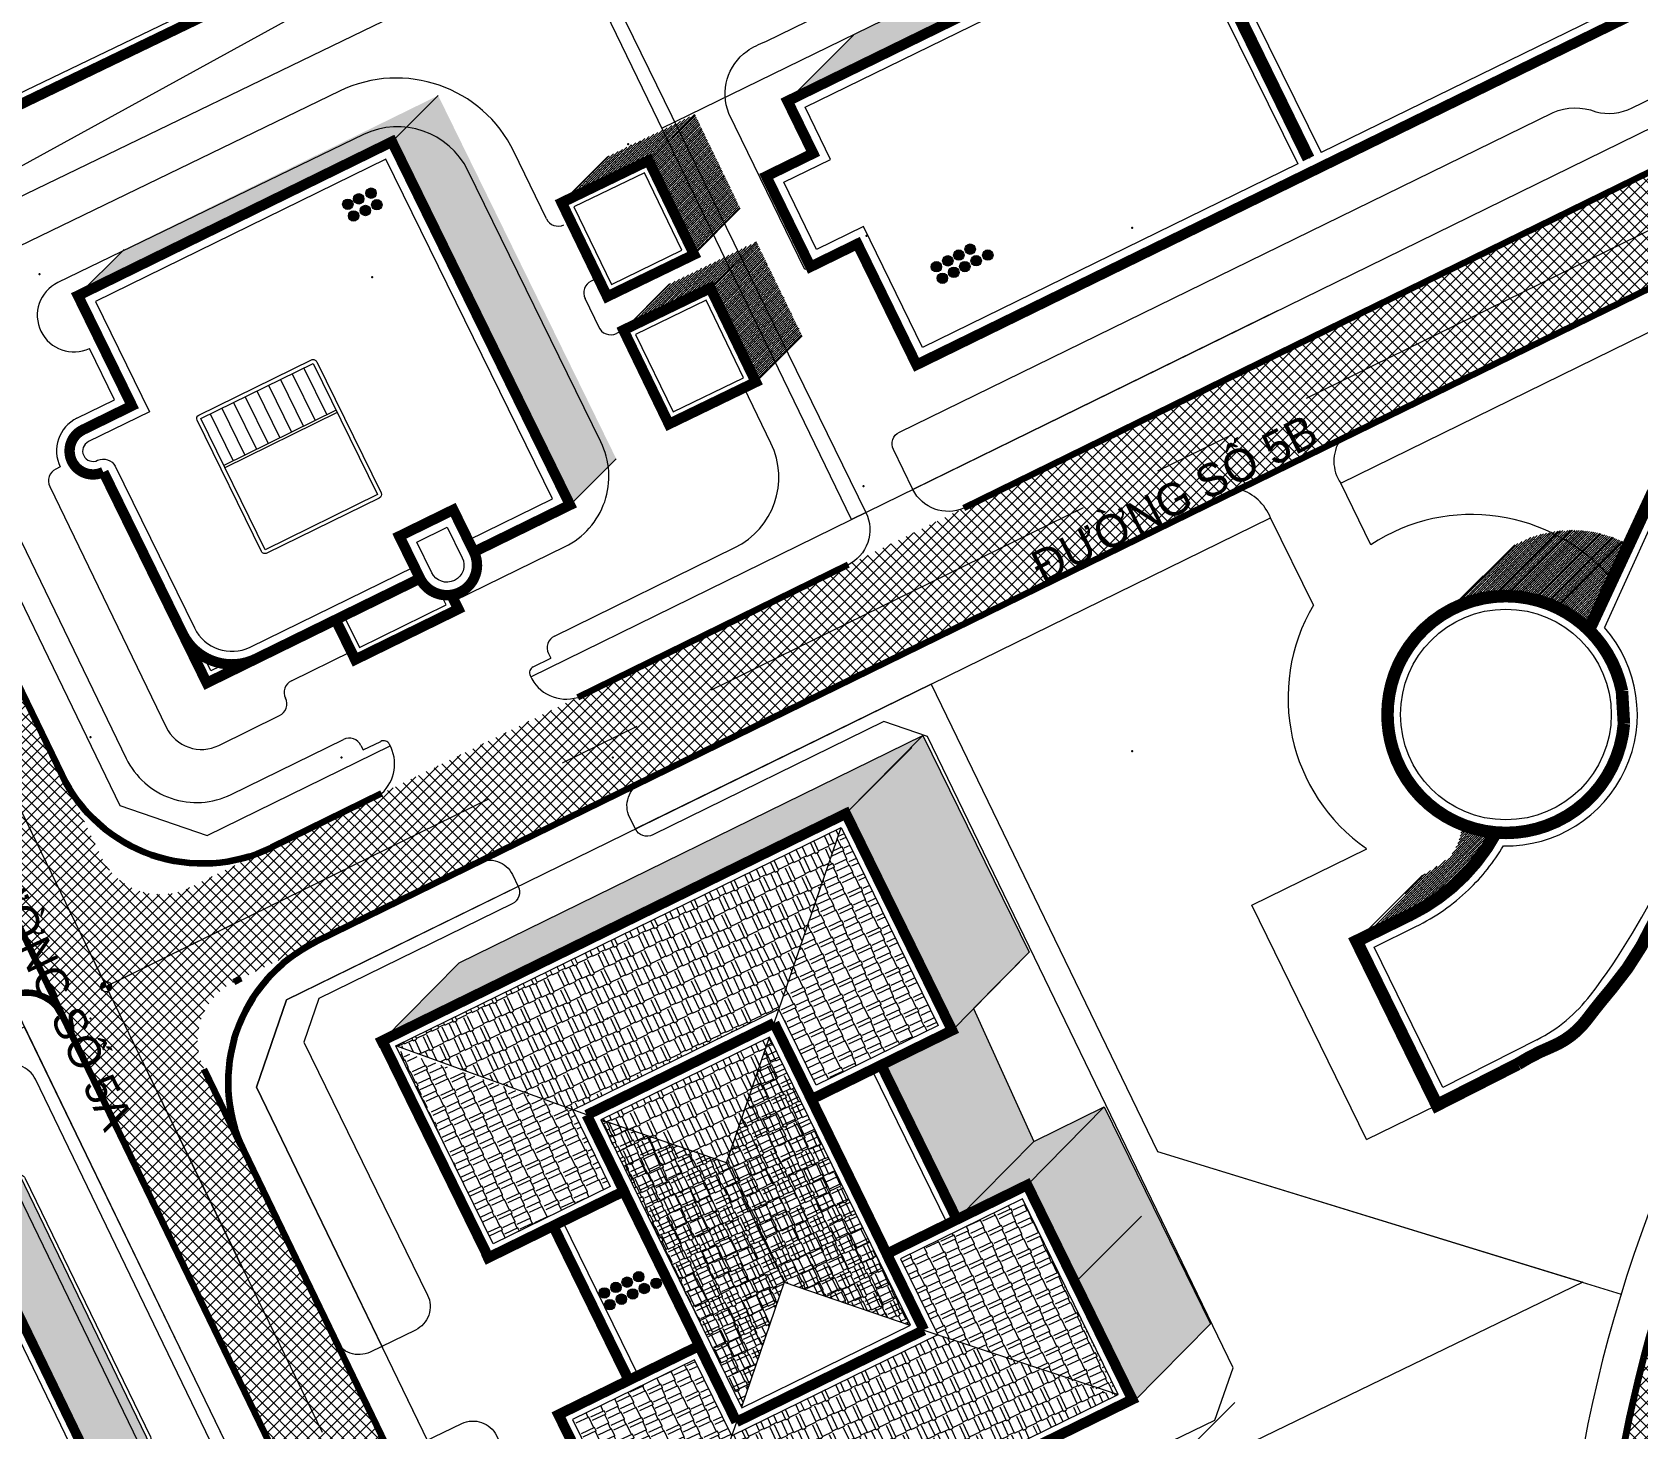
# Model space of a CAD drawing. Header units: millimetres. Extents: x 89040 to 596321, y -313033 to 2401191.
# Drawn here: x 595614.9 to 595738, y 1200444.5 to 1200551.6 of the extents above; entities that cross this region are included whole.
import ezdxf

# ---------------------------------------------------------------- set-up
doc = ezdxf.new("R2010")
doc.units = ezdxf.units.MM
doc.header["$MEASUREMENT"] = 0
doc.linetypes.add('CENTER', pattern=[50.800000000000004, 31.75, -6.349999999999999, 6.349999999999999, -6.349999999999999])
for name, color, linetype, lineweight in [('0-THAY0', 7, 'Continuous', 15), ('BONGDO', 251, 'Continuous', 9), ('CONGTRINH', 7, 'Continuous', 20), ('CONGTRINH2', 30, 'Continuous', 18), ('LEDUONG', 6, 'Continuous', 20), ('LONGDUONG', 4, 'Continuous', 90), ('MANH', 8, 'Continuous', 9), ('tang cao', 7, 'Continuous', 5), ('TEXT', 7, 'Continuous', 25), ('truc', 8, 'CENTER', 9), ('XE', 8, 'Continuous', 5)]:
    doc.layers.add(name, color=color, linetype=linetype, lineweight=lineweight)
doc.layers.add('DUONG NOI BO CONG TRINH', color=7, linetype='Continuous', lineweight=20, true_color=0x5e5e5e)
doc.layers.add('NOI-SUY-5', color=5, linetype='Continuous')
doc.styles.add('FRANKO', font='VFRANKO.TTF')
pattern_1 = [(25.00000000000001, (594650.3527654881, 1198136.11866812), (1.803942942854618, 2.165245911882763), [0.6000000000000001, -0.5, 0.7000000000000001, -0.3, 0.9, -0.4]), (25.00000000000001, (594650.8754192472, 1198136.417554466), (1.803942942854618, 2.165245911882763), [0.5, -1.9, 0.4, -0.6000000000000001]), (25.00000000000001, (594652.0158158744, 1198136.811407907), (1.803942942854618, 2.165245911882763), [0.3, -3.1]), (114.9999999999999, (594650.3527654881, 1198136.11866812), (-1.277503533069991, 0.7283438219643854), [1.15, -3.65]), (114.9999999999999, (594650.8965501604, 1198136.372239077), (-1.277503533069991, 0.7283438219643854), [1.125, -3.675]), (114.9999999999999, (594651.3497040537, 1198136.583548208), (-1.277503533069991, 0.7283438219643854), [1.05, -3.75]), (114.9999999999999, (594652.0158158744, 1198136.811407907), (-1.277503533069991, 0.7283438219643854), [1.15, -3.65]), (114.9999999999999, (594652.2877082105, 1198136.938193386), (-1.277503533069991, 0.7283438219643854), [1.15, -3.65]), (114.9999999999999, (594653.0716888494, 1198137.386522905), (-1.277503533069991, 0.7283438219643854), [1.1, -3.7])]
pattern_2 = [(114.9999999999999, (594650.3527654881, 1198136.11866812), (-2.165245911882763, 1.803942942854618), [0.6000000000000001, -0.5, 0.7000000000000001, -0.3, 0.9, -0.4]), (114.9999999999999, (594650.0538791417, 1198136.641321879), (-2.165245911882763, 1.803942942854618), [0.5, -1.9, 0.4, -0.6000000000000001]), (114.9999999999999, (594649.660025701, 1198137.781718506), (-2.165245911882763, 1.803942942854618), [0.3, -3.1]), (205, (594650.3527654881, 1198136.11866812), (-0.7283438219643859, -1.277503533069991), [1.15, -3.65]), (205, (594650.0991945311, 1198136.662452792), (-0.7283438219643859, -1.277503533069991), [1.125, -3.675]), (205, (594649.8878854002, 1198137.115606686), (-0.7283438219643859, -1.277503533069991), [1.05, -3.75]), (205, (594649.660025701, 1198137.781718506), (-0.7283438219643859, -1.277503533069991), [1.15, -3.65]), (205, (594649.5332402225, 1198138.053610842), (-0.7283438219643859, -1.277503533069991), [1.15, -3.65]), (205, (594649.0849107029, 1198138.837591481), (-0.7283438219643859, -1.277503533069991), [1.1, -3.7])]
pattern_3 = [(45, (594650.3527654881, 1198136.11866812), (-0.1767766952966369, 0.1767766952966369), []), (45, (594650.5295421833, 1198136.11866812), (-0.1767766952966369, 0.1767766952966369), [0.3125, -0.0625, 0, -0.0625])]

msp = doc.modelspace()

# ---------------------------------------------------------------- hatches: boundary and pattern name
at = {"layer": 'BONGDO'}
h = msp.add_hatch(dxfattribs=at)
h.set_pattern_fill('ANSI35', color=256, style=0)
h.set_pattern_definition(pattern_3)
h.paths.add_polyline_path([(595672.7891504826, 1200546.319514641), (595677.846681897, 1200551.377046054), (595738.814370893, 1200581.196767248), (595738.2178622584, 1200582.499086796), (595740.9983613315, 1200583.943489265), (595741.0491696532, 1200581.349038571), (595733.1213426368, 1200577.422243824), (595733.7568394787, 1200576.139235834)])
h = msp.add_hatch(dxfattribs=at)
h.set_pattern_fill('ANSI35', color=256, style=0)
h.set_pattern_definition(pattern_3)
h.paths.add_polyline_path([(595656.1171536922, 1200515.368181344), (595659.6574256822, 1200518.908453335), (595646.0136452684, 1200546.744531651), (595621.948906595, 1200534.949263422), (595618.4086346051, 1200531.408991432), (595642.4733732784, 1200543.204259661)])
h = msp.add_hatch(dxfattribs=at)
h.set_pattern_fill('ANSI35', color=256, style=0)
h.set_pattern_definition(pattern_3)
h.paths.add_polyline_path([(595665.627676264, 1200534.560467435), (595669.1679482539, 1200538.100739425), (595665.6823800941, 1200545.3014904), (595659.0216854423, 1200542.077339852), (595655.4814134523, 1200538.537067862), (595662.1421081043, 1200541.76121841)])
h = msp.add_hatch(dxfattribs=at)
h.set_pattern_fill('ANSI35', color=256, style=0)
h.set_pattern_definition(pattern_3)
h.paths.add_polyline_path([(595670.3578397544, 1200524.788537063), (595673.8981117444, 1200528.328809053), (595670.4125435847, 1200535.529560028), (595663.7518489328, 1200532.30540948), (595660.2115769429, 1200528.76513749), (595666.8722715947, 1200531.989288038)])
h = msp.add_hatch(dxfattribs=at)
h.set_pattern_fill('ANSI35', color=256, style=0)
h.set_pattern_definition(pattern_3)
h.paths.add_polyline_path([(595719.9352190264, 1200503.75774673), (595726.1070578272, 1200509.92958553), (595728.5348141697, 1200512.316031644), (595729.7498482061, 1200512.870198435), (595730.5514261426, 1200513.125105694), (595731.961204853, 1200513.385222137), (595732.8976627955, 1200513.433672311), (595733.7599069509, 1200513.392613915), (595734.5892935604, 1200513.274600828), (595735.0711333908, 1200513.169533236), (595736.009503486, 1200512.88341748), (595736.7737312645, 1200512.564186691), (595737.2575534594, 1200512.357317529), (595734.0154872441, 1200505.950735816), (595731.8778048375, 1200507.428345417), (595728.8541759911, 1200508.319303498), (595725.0828340215, 1200507.947083209), (595722.7536926952, 1200506.576220398)])
h = msp.add_hatch(dxfattribs=at)
h.set_pattern_fill('ANSI35', color=256, style=0)
h.set_pattern_definition(pattern_3)
h.paths.add_polyline_path([(595641.7274756032, 1200474.291018215), (595647.6244189953, 1200480.2719832), (595683.1549860777, 1200497.687197001), (595691.2972421311, 1200481.075343812), (595687.0413298164, 1200476.758791856), (595691.6639352177, 1200466.580797052), (595697.0515632789, 1200469.221528745), (595705.1938193323, 1200452.609675556), (595699.29687594, 1200446.628710571), (595691.1546198868, 1200463.240563759), (595685.7669918255, 1200460.599832066), (595679.9676835281, 1200472.431596801), (595685.4002987387, 1200475.094378827), (595677.2580426872, 1200491.706232017)])
h = msp.add_hatch(dxfattribs=at)
h.set_pattern_fill('ANSI35', color=256, style=0)
h.set_pattern_definition(pattern_3)
edge = h.paths.add_edge_path()
edge.add_line((595716.4988563574, 1200481.722129077), (595721.452585488, 1200486.991438195))
edge.add_arc((595715.3429050458, 1200498.320430743), 12.87145163718444, 298.3378077454643, 309.54295297429)
edge.add_arc((595719.8147306837, 1200491.298019395), 4.721158798217737, 322.0501733410415, 354.6594700300327)
edge.add_line((595724.5153954406, 1200490.858597911), (595726.699104139, 1200490.299604746))
edge.add_line((595726.699104139, 1200490.299604746), (595726.0442786211, 1200488.607071015))
edge.add_line((595726.0442786211, 1200488.607071015), (595721.9609237019, 1200484.765199885))
edge.add_line((595721.9609237019, 1200484.765199885), (595716.4988563574, 1200481.722129077))
h = msp.add_hatch(dxfattribs=at)
h.set_pattern_fill('ANSI35', color=256, style=0)
h.set_pattern_definition(pattern_3)
h.paths.add_polyline_path([(595580.8397051129, 1200448.071573734), (595584.3799771026, 1200451.611845724), (595592.3453038024, 1200455.746831816), (595593.105581219, 1200453.987491114), (595594.3294155458, 1200454.601351716), (595597.8696875357, 1200458.141623706), (595613.1829810024, 1200465.554118364), (595626.2538616019, 1200438.551302208), (595623.4282086247, 1200435.72564923), (595623.1774712731, 1200435.474911879), (595626.1390542743, 1200429.607767153), (595627.939242018, 1200430.479159193), (595631.4248101779, 1200423.278408218), (595629.654674183, 1200421.508272222), (595637.9028468139, 1200405.305232612), (595634.362574824, 1200401.764960622), (595626.0843504443, 1200418.866744188), (595627.884538188, 1200419.738136228), (595624.398970028, 1200426.938887203), (595622.5987822843, 1200426.067495163), (595619.1132141245, 1200433.268246138), (595622.7135896119, 1200435.011030218), (595609.6427090124, 1200462.013846373), (595594.3294155458, 1200454.601351716), (595595.6365036058, 1200451.901070101), (595590.2359403744, 1200449.286893981), (595588.9288523146, 1200451.987175596)])
at = {"layer": 'DUONG NOI BO CONG TRINH'}
h = msp.add_hatch(dxfattribs=at)
h.set_pattern_fill('NET', color=256, scale=5, angle=45, style=0)
h.set_pattern_definition([(45, (27179.21699432831, -3.795911343069747), (-0.4419417382415922, 0.4419417382415923), []), (135, (27179.21699432831, -3.795911343069747), (-0.4419417382415923, -0.4419417382415922), [])])
h.paths.add_polyline_path([(595630.3748945956, 1200478.801861896), (595769.4256455847, 1200546.957220973, -0.5504347150805704), (595780.9458568654, 1200539.884298884), (595781.2080394747, 1200520.918638873, 0.3573021920194797), (595775.3441320865, 1200505.521166325, 0.2634841532563126), (595735.6602983037, 1200412.09129189, 0.0411973363359268), (595738.9593987033, 1200395.471017946), (595744.3932171868, 1200398.32224284, -0.3028544932268082), (595778.5295652663, 1200500.400823107, 0.2116231949935918), (595788.3754827704, 1200496.659727888), (595796.2083582728, 1200483.404015115, -0.3670167064642831), (595795.1151936951, 1200477.028091571, 0.1852320290891514), (595775.3313811658, 1200441.408579372, 0.0789288417216947), (595777.5749769636, 1200415.733324899), (595784.2526520797, 1200419.237224336, -0.0943630089708797), (595783.2523431577, 1200440.286812408, -0.1676425808586051), (595797.7723757047, 1200468.668800296, -0.48392233030653), (595805.5422998258, 1200467.608021902), (595819.2434813263, 1200444.421271829, 0.1149863524073583), (595812.1490722288, 1200433.874991097), (595845.0094125232, 1200451.117418418, 0.1406396495466508), (595829.574615258, 1200450.525997186), (595816.0914204965, 1200473.343844473, -0.4793653953514409), (595818.8399161985, 1200480.63915528, -0.1955406021116033), (595861.932132909, 1200477.629785037, -0.0786483482962477), (595876.1281057587, 1200467.445971367), (595883.5160134004, 1200471.322542925, 0.0887768052661807), (595865.4881973601, 1200484.796070051, 0.2103083171618619), (595812.8967785473, 1200487.002505718, -0.3677892534571215), (595806.7717374412, 1200489.115707779), (595798.7066167023, 1200502.764453245, 0.4492483440201812), (595793.2024383567, 1200521.406750746), (595792.7374560233, 1200555.042455542), (595792.5567223554, 1200568.116294836), (595787.5562446158, 1200568.116294836), (595787.58501636, 1200566.03501599, -1), (595785.5852074376, 1200566.007370492), (595785.5560535201, 1200568.116294836), (595780.5555757807, 1200568.116294836), (595780.5788552087, 1200566.432316949, -0.2899607965050845), (595776.1005951096, 1200559.138230874), (595711.6693128623, 1200527.557407714), (595626.9334906854, 1200486.024367827, -0.4156562328863508), (595620.2324115818, 1200488.335577778), (595595.441693289, 1200539.550123221), (595588.8288845223, 1200534.84993947), (595673.0393592676, 1200360.881556037), (595680.127086431, 1200364.600617354), (595628.0750349805, 1200472.133691745, -0.4127723620592684)])
h.paths.add_polyline_path([(595787.8262216662, 1200548.586803692, 0.9999239193066308), (595785.826410652, 1200548.559310346, 1.98714308068e-05), (595785.8264117418, 1200548.559230868, 1.30736535604e-05), (595785.8264124622, 1200548.559178578, 2225215.435289543), (595785.8264124373, 1200548.559180375, 1.2191309903e-06), (595785.8264125048, 1200548.559175499, 4.3275847824e-06), (595785.8264127438, 1200548.559158191), (595786.1741282925, 1200523.40625084, 0.999844908096398), (595788.1739414547, 1200523.43358616, 7.75517789681e-05), (595788.1739372148, 1200523.433896338)], flags=16)
h.paths.add_polyline_path([(595796.3796985305, 1200496.873885755), (595823.5947902565, 1200450.817308077, -1), (595821.8729346012, 1200449.799853851), (595794.6578428752, 1200495.856431529, -1)], flags=16)
at = {"layer": 'MANH'}
h = msp.add_hatch(color=256, dxfattribs=at)
h.paths.add_polyline_path([(595620.1578846744, 1200478.440691182), (595620.5670155719, 1200478.446870641), (595620.3884397718, 1200478.815024089, 0.2914224987605026)])
h.paths.add_polyline_path([(595620.1578846744, 1200478.440691182, 0.1095653090118044), (595620.1988621246, 1200478.268294841), (595620.5670155719, 1200478.446870641)])
h.paths.add_polyline_path([(595620.5670155719, 1200478.446870641), (595620.7455913718, 1200478.078717194, 0.2914224987605508), (595620.9761464694, 1200478.453050101)])
h.paths.add_polyline_path([(595620.5670155719, 1200478.446870641), (595620.9761464694, 1200478.453050101, 0.1095653090115996), (595620.9351690189, 1200478.625446441)])
at = {"layer": 'tang cao'}
h = msp.add_hatch(color=256, dxfattribs=at)
edge = h.paths.add_edge_path()
edge.add_arc((595639.9284180991, 1200538.827117377), 0.399280375762523, 26.49750186030352, 386.4975018603035)
h = msp.add_hatch(color=256, dxfattribs=at)
edge = h.paths.add_edge_path()
edge.add_arc((595640.8700553522, 1200539.263320147), 0.399280375762523, 26.49750186030352, 386.4975018603035)
h = msp.add_hatch(color=256, dxfattribs=at)
edge = h.paths.add_edge_path()
edge.add_arc((595639.0908230827, 1200538.409553503), 0.399280375762523, 26.49750186030352, 386.4975018603035)
h = msp.add_hatch(color=256, dxfattribs=at)
edge = h.paths.add_edge_path()
edge.add_arc((595639.5349307805, 1200537.518713998), 0.399280375762523, 26.49750186030352, 386.4975018603035)
h = msp.add_hatch(color=256, dxfattribs=at)
edge = h.paths.add_edge_path()
edge.add_arc((595640.4363266572, 1200537.934855348), 0.399280375762523, 26.49750186030352, 386.4975018603035)
h = msp.add_hatch(color=256, dxfattribs=at)
edge = h.paths.add_edge_path()
edge.add_arc((595641.3141630501, 1200538.372480641), 0.399280375762523, 26.49750186030352, 386.4975018603035)
h = msp.add_hatch(color=256, dxfattribs=at)
edge = h.paths.add_edge_path()
edge.add_arc((595686.7855512794, 1200534.968706109), 0.399280375762523, 27.46272770251679, 387.4627277025167)
h = msp.add_hatch(color=256, dxfattribs=at)
edge = h.paths.add_edge_path()
edge.add_arc((595684.1999917843, 1200533.624886071), 0.399280375762523, 27.46272770251679, 387.4627277025167)
h = msp.add_hatch(color=256, dxfattribs=at)
edge = h.paths.add_edge_path()
edge.add_arc((595685.0703315667, 1200534.077236923), 0.399280375762523, 27.46272770251679, 387.4627277025167)
h = msp.add_hatch(color=256, dxfattribs=at)
edge = h.paths.add_edge_path()
edge.add_arc((595685.9162994829, 1200534.516920728), 0.399280375762523, 27.46272770251679, 387.4627277025167)
h = msp.add_hatch(color=256, dxfattribs=at)
edge = h.paths.add_edge_path()
edge.add_arc((595686.3753508645, 1200533.633688877), 0.399280375762523, 27.46272770251679, 387.4627277025167)
h = msp.add_hatch(color=256, dxfattribs=at)
edge = h.paths.add_edge_path()
edge.add_arc((595687.2446026609, 1200534.085474258), 0.399280375762523, 27.46272770251679, 387.4627277025167)
h = msp.add_hatch(color=256, dxfattribs=at)
edge = h.paths.add_edge_path()
edge.add_arc((595688.1388604934, 1200534.516741089), 0.399280375762523, 27.46272770251679, 387.4627277025167)
h = msp.add_hatch(color=256, dxfattribs=at)
edge = h.paths.add_edge_path()
edge.add_arc((595684.6590431659, 1200532.741654221), 0.399280375762523, 27.46272770251679, 387.4627277025167)
h = msp.add_hatch(color=256, dxfattribs=at)
edge = h.paths.add_edge_path()
edge.add_arc((595685.5293829483, 1200533.194005072), 0.399280375762523, 27.46272770251679, 387.4627277025167)
h = msp.add_hatch(color=256, dxfattribs=at)
edge = h.paths.add_edge_path()
edge.add_arc((595661.3843866318, 1200456.212154111), 0.399280375762523, 25.19216885649204, 385.1921688564922)
h = msp.add_hatch(color=256, dxfattribs=at)
edge = h.paths.add_edge_path()
edge.add_arc((595658.7476171581, 1200454.971824744), 0.399280375762523, 25.19216885649204, 385.1921688564922)
h = msp.add_hatch(color=256, dxfattribs=at)
edge = h.paths.add_edge_path()
edge.add_arc((595659.6351950206, 1200455.389339016), 0.399280375762523, 25.19216885649204, 385.1921688564922)
h = msp.add_hatch(color=256, dxfattribs=at)
edge = h.paths.add_edge_path()
edge.add_arc((595660.497918304, 1200455.79516176), 0.399280375762523, 25.19216885649204, 385.1921688564922)
h = msp.add_hatch(color=256, dxfattribs=at)
edge = h.paths.add_edge_path()
edge.add_arc((595660.9216170834, 1200454.894436488), 0.399280375762523, 25.19216885649204, 385.1921688564922)
h = msp.add_hatch(color=256, dxfattribs=at)
edge = h.paths.add_edge_path()
edge.add_arc((595661.8080854111, 1200455.311428838), 0.399280375762523, 25.19216885649204, 385.1921688564922)
h = msp.add_hatch(color=256, dxfattribs=at)
edge = h.paths.add_edge_path()
edge.add_arc((595662.7187272307, 1200455.706928049), 0.399280375762523, 25.19216885649204, 385.1921688564922)
h = msp.add_hatch(color=256, dxfattribs=at)
edge = h.paths.add_edge_path()
edge.add_arc((595659.1713159374, 1200454.071099471), 0.399280375762523, 25.19216885649204, 385.1921688564922)
h = msp.add_hatch(color=256, dxfattribs=at)
edge = h.paths.add_edge_path()
edge.add_arc((595660.0588938, 1200454.488613744), 0.399280375762523, 25.19216885649204, 385.1921688564922)
at = {"layer": 'XE'}
h = msp.add_hatch(dxfattribs=at)
h.set_pattern_fill('AR-RSHKE', color=146, scale=0.1, angle=25, style=0)
h.set_pattern_definition(pattern_1)
h.paths.add_polyline_path([(595642.7791870034, 1200473.915581687), (595656.3530950157, 1200468.986705637), (595672.1305027984, 1200476.719960474), (595676.8917898362, 1200490.635784049)])
h = msp.add_hatch(dxfattribs=at)
h.set_pattern_fill('AR-RSHKE', color=146, scale=0.1, angle=115, style=0)
h.set_pattern_definition(pattern_2)
h.paths.add_polyline_path([(595684.3298507718, 1200475.460631676), (595674.9912954657, 1200470.883363408), (595672.1305027984, 1200476.719960474), (595676.8917898362, 1200490.635784049)])
h = msp.add_hatch(dxfattribs=at)
h.set_pattern_fill('AR-RSHKE', color=134, scale=0.1, angle=25, style=0)
h.set_pattern_definition(pattern_1)
h.paths.add_polyline_path([(595658.4676897533, 1200468.241308477), (595669.2623379347, 1200446.218037576), (595672.5356767594, 1200455.785031798), (595682.1697084644, 1200452.488756156), (595682.2146956143, 1200452.510806489), (595671.3979971, 1200474.57906454)])
h = msp.add_hatch(dxfattribs=at)
h.set_pattern_fill('AR-RSHKE', color=146, scale=0.1, angle=25, style=0)
h.set_pattern_definition(pattern_1)
h.paths.add_polyline_path([(595668.1017214583, 1200464.945032835), (595671.3979971, 1200474.57906454), (595658.4676897534, 1200468.241308477)])
h = msp.add_hatch(dxfattribs=at)
h.set_pattern_fill('AR-RSHKE', color=146, scale=0.1, angle=115, style=0)
h.set_pattern_definition(pattern_2)
h.paths.add_polyline_path([(595671.3979971, 1200474.57906454), (595668.1017214583, 1200464.945032835), (595672.5356767594, 1200455.785031798), (595682.1697084644, 1200452.488756156), (595682.2146956143, 1200452.510806489)])
h = msp.add_hatch(dxfattribs=at)
h.set_pattern_fill('AR-RSHKE', color=134, scale=0.1, angle=115, style=0)
h.set_pattern_definition(pattern_2)
h.paths.add_polyline_path([(595642.959667477, 1200473.547364928), (595650.2172479387, 1200458.740429315), (595659.1875864862, 1200463.137217109), (595656.3267938187, 1200468.973814175)])
h = msp.add_hatch(dxfattribs=at)
h.set_pattern_fill('AR-RSHKE', color=134, scale=0.1, angle=115, style=0)
h.set_pattern_definition(pattern_2)
h.paths.add_polyline_path([(595668.1017214583, 1200464.945032835), (595658.4676897533, 1200468.241308477), (595669.2623379347, 1200446.218037576), (595672.5356767594, 1200455.785031798)])
h = msp.add_hatch(dxfattribs=at)
h.set_pattern_fill('AR-RSHKE', color=146, scale=0.1, angle=115, style=0)
h.set_pattern_definition(pattern_2)
h.paths.add_polyline_path([(595690.7883670377, 1200462.170115792), (595681.4498117315, 1200457.592847524), (595684.310604399, 1200451.756250458), (595698.2264279729, 1200446.99496342)])
h = msp.add_hatch(dxfattribs=at)
h.set_pattern_fill('AR-RSHKE', color=134, scale=0.1, angle=25, style=0)
h.set_pattern_definition(pattern_1)
h.paths.add_polyline_path([(595663.8371715936, 1200430.361892577), (595697.9588159812, 1200447.086526632), (595684.310604399, 1200451.756250458), (595668.5068954197, 1200444.010104159)])
h = msp.add_hatch(dxfattribs=at)
h.set_pattern_fill('AR-RSHKE', color=134, scale=0.1, angle=115, style=0)
h.set_pattern_definition(pattern_2)
h.paths.add_polyline_path([(595668.5068954197, 1200444.010104159), (595665.6461027522, 1200449.846701225), (595656.307547446, 1200445.269432957), (595663.7456083812, 1200430.094280585)])

# ---------------------------------------------------------------- linework, layer by layer
at = {"layer": '0-THAY0'}
msp.add_lwpolyline([(595703.7123632136, 1200560.331068187), (595712.787294774, 1200541.948975607)], dxfattribs=at)
at = {"layer": '0-THAY0', "const_width": 0.96}
for points in [[(595756.3531740358, 1200530.474502163), (595761.2121516347, 1200517.264840499), (595757.802543647, 1200515.593630131, 0.0429904687783196), (595755.5964308769, 1200514.266230278, 0.0744091294358059), (595752.4279548444, 1200511.155917076, 0.0546741648148582), (595750.7551526709, 1200508.345394945), (595739.1479264895, 1200483.314992611, -0.0674260492674639), (595735.9181536383, 1200478.263400886, 0.0139224221487914), (595734.0331617452, 1200475.911607181, -0.1342293254218984), (595731.3435817027, 1200473.840910566, 0.0424742740520196), (595728.7514290775, 1200472.510632332), (595722.5567613576, 1200469.362774639), (595716.3950540738, 1200481.933906781), (595720.5068784754, 1200483.949306674, 0.0632917978656634), (595723.666215519, 1200486.028924121, 0.091417968783664), (595727.086197979, 1200490.258955203, -1.921996135526171)], [(595756.3531740358, 1200530.474502163), (595751.6408363631, 1200528.164762273, 0.0337711178430464), (595748.2514101483, 1200526.209447252, 0.0621180496582201), (595742.8306209651, 1200521.504271749), (595741.7461419262, 1200520.224409979), (595739.0646413744, 1200516.227680457), (595734.1985630571, 1200505.775878533)], [(595736.7358517065, 1200501.093150377), (595736.886035534, 1200498.584799973, -0.143463003710002), (595735.0691408685, 1200493.816974342, -0.1448834957502324), (595730.9192711249, 1200490.765968596, -0.086766853503538), (595727.8401313813, 1200490.227580817, -0.1795130477813785), (595721.9218729312, 1200492.423141851, -0.1414623972285107), (595719.1663054272, 1200496.635908575, -0.0746863207982541), (595718.7658513411, 1200499.301860857, -0.1290314410837658), (595719.9352190264, 1200503.75774673, -0.09728801862526), (595722.2081511611, 1200506.416870137, -0.1689750727536813), (595727.8401313813, 1200508.376140897, -0.0940343999043025), (595731.1640845768, 1200507.745431986, -0.1006771727643466), (595734.1985630571, 1200505.775878533, -0.1500351318299813), (595736.7358517065, 1200501.093150377, 0.5539257053328436)]]:
    msp.add_lwpolyline(points, format="xyb", dxfattribs=at)
at = {"layer": '0-THAY0'}
msp.add_circle((595727.8401313813, 1200499.301860857), 9.074280040299316, dxfattribs=at)
at = {"layer": 'BONGDO'}
for p, q in [((595672.7891504826, 1200546.319514641), (595677.846681897, 1200551.377046054)), ((595642.4733732784, 1200543.204259661), (595646.0136452684, 1200546.744531651)), ((595662.1421081043, 1200541.76121841), (595665.6823800941, 1200545.3014904)), ((595655.4814134523, 1200538.537067862), (595659.0216854423, 1200542.077339852)), ((595665.627676264, 1200534.560467435), (595669.1679482539, 1200538.100739425)), ((595666.8722715947, 1200531.989288038), (595670.4125435847, 1200535.529560028)), ((595618.4086346051, 1200531.408991432), (595621.948906595, 1200534.949263422)), ((595660.2115769429, 1200528.76513749), (595663.7518489328, 1200532.30540948)), ((595670.3578397544, 1200524.788537063), (595673.8981117444, 1200528.328809053)), ((595656.1171536922, 1200515.368181344), (595659.6574256822, 1200518.908453335)), ((595725.4938947284, 1200508.06757428), (595730.5514261426, 1200513.125105694)), ((595726.9036734388, 1200508.327690723), (595731.961204853, 1200513.385222137)), ((595727.8401313813, 1200508.376140897), (595732.8976627955, 1200513.433672311)), ((595728.7023755368, 1200508.335082501), (595733.7599069509, 1200513.392613915)), ((595729.531762146, 1200508.217069413), (595734.5892935604, 1200513.274600828)), ((595730.0136019766, 1200508.112001822), (595735.0711333908, 1200513.169533236)), ((595723.4772827555, 1200507.25850023), (595728.5348141697, 1200512.316031644)), ((595724.6923167916, 1200507.812667021), (595729.7498482061, 1200512.870198435)), ((595730.9519720718, 1200507.825886066), (595736.009503486, 1200512.88341748)), ((595731.7161998501, 1200507.506655277), (595736.7737312645, 1200512.564186691)), ((595721.049526413, 1200504.872054116), (595726.1070578272, 1200509.92958553)), ((595719.9352190264, 1200503.75774673), (595724.9927504407, 1200508.815278144)), ((595677.2580426855, 1200491.706232015), (595683.1549860777, 1200497.687197001)), ((595677.2580426855, 1200491.706232015), (595682.3155740997, 1200496.76376343)), ((595716.3950540738, 1200481.933906781), (595721.452585488, 1200486.991438195)), ((595641.7274756032, 1200474.291018215), (595647.6244189953, 1200480.2719832)), ((595685.4002987387, 1200475.094378827), (595691.2972421311, 1200481.075343812)), ((595691.1546198868, 1200463.240563759), (595697.0515632789, 1200469.221528745)), ((595685.7669918255, 1200460.599832066), (595691.6639352177, 1200466.580797052)), ((595694.8629206388, 1200455.788711608), (595699.9204520531, 1200460.846243022)), ((595699.29687594, 1200446.628710571), (595705.1938193323, 1200452.609675556)), ((595702.0045736501, 1200441.522889762), (595707.0621050643, 1200446.580421176))]:
    msp.add_line(p, q, dxfattribs=at)
for points in [[(595641.7274756032, 1200474.291018215), (595647.6244189953, 1200480.2719832), (595683.1549860777, 1200497.687197001), (595691.2972421311, 1200481.075343812), (595687.0413298164, 1200476.758791856), (595691.6639352177, 1200466.580797052), (595697.0515632789, 1200469.221528745), (595705.1938193323, 1200452.609675556), (595699.29687594, 1200446.628710571), (595691.1546198868, 1200463.240563759), (595685.7669918255, 1200460.599832066), (595679.9676835281, 1200472.431596801), (595685.4002987387, 1200475.094378827), (595677.2580426872, 1200491.706232017), (595641.7274756029, 1200474.291018215)], [(595580.8397051129, 1200448.071573734), (595584.3799771026, 1200451.611845724), (595592.3453038024, 1200455.746831816), (595593.105581219, 1200453.987491114), (595594.3294155458, 1200454.601351716), (595597.8696875357, 1200458.141623706), (595613.1829810024, 1200465.554118364), (595626.2538616019, 1200438.551302208)], [(595622.7135896119, 1200435.011030218), (595609.6427090124, 1200462.013846373), (595594.3294155458, 1200454.601351716), (595595.6365036058, 1200451.901070101), (595590.2359403744, 1200449.286893981), (595588.9288523146, 1200451.987175596), (595580.8397051129, 1200448.071573734)]]:
    msp.add_lwpolyline(points, dxfattribs=at)
at = {"layer": 'CONGTRINH'}
for p, q in [((595738.015880476, 1200514.151507582), (595734.1985630571, 1200505.775878533)), ((595716.3950540738, 1200481.933906781), (595720.5068784754, 1200483.949306674)), ((595722.5567613576, 1200469.362774639), (595716.3950540738, 1200481.933906781)), ((595730.8777073188, 1200473.59111342), (595722.5567613576, 1200469.362774639)), ((595723.4546993679, 1200469.802896588), (595723.4224616247, 1200469.86866812))]:
    msp.add_line(p, q, dxfattribs=at)
at = {"layer": 'CONGTRINH', "const_width": 0.8}
for points in [[(595674.749942654, 1200542.310591602), (595672.7891504826, 1200546.319514641), (595733.7568394787, 1200576.139235834), (595733.1603308441, 1200577.441555382), (595741.0491696532, 1200581.349038571), (595740.7787782493, 1200595.156169828), (595761.6672314622, 1200595.498660581), (595761.8106744918, 1200588.459144658), (595763.1994590143, 1200588.478159494), (595763.3906228294, 1200579.333072566, -0.2820705530468945), (595767.898599945, 1200569.790378864, -0.3023210096103237), (595760.3697984355, 1200561.204852656, -0.1870887853162022), (595752.9376691213, 1200562.183395448), (595752.0126203937, 1200564.015114251), (595742.2349183365, 1200559.180362758), (595743.7736021931, 1200555.991389206), (595682.6749357218, 1200526.107606017), (595678.1417253292, 1200535.375947581), (595674.5484971296, 1200533.61847465), (595671.1567144543, 1200540.553118671)], [(595644.6235471617, 1200509.7346204), (595643.0391081459, 1200512.967197237), (595647.1696229929, 1200514.991758201), (595648.7540620086, 1200511.759181364, -0.9999999999999998)]]:
    msp.add_lwpolyline(points, format="xyb", close=True, dxfattribs=at)
at = {"layer": 'CONGTRINH'}
for points, const_width in [([(595635.9879580868, 1200556.675313009), (595605.8146818595, 1200542.121158888), (595592.281490789, 1200570.177802305), (595589.6964992323, 1200575.536936449), (595586.4381065227, 1200582.292147537), (595594.4542903561, 1200586.158773557), (595594.7149617733, 1200585.618356669), (595600.6595475373, 1200588.485742257), (595601.3981165525, 1200586.954561075), (595617.610623182, 1200594.774703588), (595621.7813658555, 1200586.128033386), (595623.5829028953, 1200586.996632494), (595636.2253192097, 1200560.786719058), (595634.4239295844, 1200559.917814335), (595635.9879580868, 1200556.675313009)], 0.8), ([(595703.2729949808, 1200561.229375237), (595712.7194119871, 1200541.915773664)], 0.96), ([(595638.1583934883, 1200506.565742368), (595639.6548081143, 1200503.512753134), (595647.5566626041, 1200507.385826283), (595647.0245068558, 1200508.471531904)], 0.8), ([(595632.0524150189, 1200503.572913116), (595628.2810753761, 1200501.724400931), (595626.432563191, 1200505.495740574)], 0.8), ([(595663.2913311425, 1200429.203420219), (595699.2088515504, 1200446.808298173), (595691.1546198868, 1200463.24056376), (595685.7669918254, 1200460.599832067), (595679.967683528, 1200472.431596801), (595685.4002987387, 1200475.094378827), (595677.2580426855, 1200491.706232015), (595641.7274756032, 1200474.291018215), (595649.8697316566, 1200457.679165026), (595654.8254192425, 1200460.108182234), (595660.6247275398, 1200448.276417499), (595655.2370994787, 1200445.635685806), (595663.2913311425, 1200429.203420219)], 0.8), ([(595677.2580426855, 1200491.706232015), (595641.3405222776, 1200474.101354062)], 0.8), ([(595677.2580426855, 1200491.706232015), (595685.4002987387, 1200475.094378827)], 0.8), ([(595671.7642499493, 1200475.649512507), (595657.397241786, 1200468.607561326)], 0.8), ([(595671.7642499493, 1200475.649512507), (595674.6250426164, 1200469.812915441)], 0.8), ([(595671.7642499493, 1200475.649512507), (595683.2401564318, 1200452.122503307)], 0.8), ([(595685.4002987387, 1200475.094378827), (595674.6250426164, 1200469.812915441)], 0.8), ([(595641.7274756032, 1200474.291018215), (595649.8697316566, 1200457.679165026)], 0.8), ([(595679.967683528, 1200472.431596801), (595679.967683528, 1200472.431596801), (595685.7669918254, 1200460.599832067)], 0.8), ([(595657.397241786, 1200468.607561326), (595660.2580344534, 1200462.77096426)], 0.8), ([(595657.397241786, 1200468.607561326), (595668.8731482687, 1200445.080552126)], 0.8), ([(595660.2580344534, 1200462.77096426), (595649.482778331, 1200457.489500874)], 0.8), ([(595691.1546198868, 1200463.24056376), (595680.3793637644, 1200457.959100374)], 0.8), ([(595691.1546198868, 1200463.24056376), (595699.29687594, 1200446.628710571)], 0.8), ([(595583.4538812327, 1200442.671010503), (595580.8397051129, 1200448.071573734), (595588.9288523146, 1200451.987175596), (595590.2359403744, 1200449.286893981), (595595.6365036058, 1200451.901070101), (595594.3294155458, 1200454.601351716), (595609.6427090124, 1200462.013846373), (595622.7135896119, 1200435.011030218), (595619.1132141245, 1200433.268246138), (595622.5987822843, 1200426.067495163)], 0.75), ([(595654.8254192425, 1200460.108182234), (595654.8254192425, 1200460.108182234), (595660.6247275398, 1200448.276417499)], 0.8), ([(595680.3793637644, 1200457.959100374), (595683.2401564318, 1200452.122503307)], 0.8), ([(595683.2401564318, 1200452.122503307), (595668.8731482687, 1200445.080552126)], 0.8), ([(595666.0123556012, 1200450.917149192), (595655.2370994787, 1200445.635685806)], 0.8), ([(595666.0123556012, 1200450.917149192), (595668.8731482687, 1200445.080552126)], 0.8), ([(595699.2088515504, 1200446.808298173), (595663.2913311425, 1200429.203420219)], 0.8), ([(595655.2370994787, 1200445.635685806), (595663.2913311425, 1200429.203420219)], 0.8)]:
    msp.add_lwpolyline(points, dxfattribs=dict(at, const_width=const_width))
at = {"layer": 'CONGTRINH', "const_width": 0.8}
msp.add_lwpolyline([(595648.7540620086, 1200511.759181364), (595656.1171536922, 1200515.368181345), (595642.4733732784, 1200543.204259661), (595618.4086346051, 1200531.408991432), (595622.545780924, 1200522.968374136), (595618.7744412813, 1200521.119861951, 0.9999999999999998), (595620.3588802972, 1200517.887285114), (595626.432563191, 1200505.495740574, 0.4142135623730951), (595632.0524150189, 1200503.572913116), (595644.6235471617, 1200509.7346204)], format="xyb", dxfattribs=at)
for points in [[(595658.9669816123, 1200531.336316888), (595665.627676264, 1200534.560467435), (595662.1421081043, 1200541.76121841), (595655.4814134523, 1200538.537067862)], [(595663.6971451027, 1200521.564386515), (595670.3578397544, 1200524.788537063), (595666.8722715947, 1200531.989288038), (595660.2115769429, 1200528.76513749)]]:
    msp.add_lwpolyline(points, close=True, dxfattribs=at)
at = {"layer": 'CONGTRINH'}
msp.add_circle((595727.8401313813, 1200499.301860857), 9.074280040299238, dxfattribs=at)
for centre, radius, start, end in [((595713.9050492429, 1200497.418376827), 14.99999999999247, 313.8013970843987, 331.4911319490283), ((595713.9050492429, 1200497.418376827), 15.00000000000011, 296.1116622079754, 313.8013970843987), ((595693.7971557883, 1200508.752060605), 51.99746947050235, 322.2938170127984, 335.49816843076), ((595725.4414551951, 1200484.289111497), 12, 296.937674669457, 322.2938170127984)]:
    msp.add_arc(centre, radius, start, end, dxfattribs=at)
at = {"layer": 'CONGTRINH2'}
for p, q in [((595634.8192210838, 1200525.420448084), (595636.579708879, 1200521.828696044)), ((595635.717159094, 1200525.860570033), (595637.4776468894, 1200522.268817993)), ((595633.0233450633, 1200524.540204187), (595634.7838328587, 1200520.948452146)), ((595633.9212830736, 1200524.980326136), (595635.6817708688, 1200521.388574095)), ((595630.3295310329, 1200523.21983834), (595632.090018828, 1200519.6280863)), ((595631.2274690429, 1200523.659960289), (595632.9879568383, 1200520.068208249)), ((595632.1254070533, 1200524.100082238), (595633.8858948485, 1200520.508330197)), ((595628.5336550124, 1200522.339594442), (595630.2941428077, 1200518.747842402)), ((595629.4315930227, 1200522.779716392), (595631.1920808179, 1200519.187964351)), ((595638.1959972974, 1200522.620915552), (595629.5757923996, 1200518.395744843)), ((595638.2840216871, 1200522.441327949), (595629.6638167894, 1200518.216157241)), ((595738.92582849, 1200513.736785251), (595735.3879593487, 1200505.974297541)), ((595717.7331140329, 1200481.47609072), (595720.9470004244, 1200483.051368663)), ((595723.0081861597, 1200470.713874063), (595717.7331140329, 1200481.47609072)), ((595730.222802109, 1200474.380024588), (595723.0081861597, 1200470.713874063))]:
    msp.add_line(p, q, dxfattribs=at)
for points in [[(595704.6106763667, 1200560.770439405), (595735.0720010074, 1200575.669285383), (595734.4734668165, 1200576.976027199), (595742.0613968698, 1200580.734464891), (595741.7982287398, 1200594.172750509), (595760.6877306997, 1200594.482466106), (595760.8311189368, 1200587.445639139), (595762.220426168, 1200587.464661132), (595762.4022308427, 1200578.76730617, -0.2971188021572998), (595766.9057863645, 1200569.910727304, -0.3016035527949994), (595760.1210627444, 1200562.173511379, -0.1783771560894379), (595753.6863635549, 1200562.919196968), (595752.4582460565, 1200565.351032013), (595740.9038928384, 1200559.637785062), (595742.440715009, 1200556.452669915), (595713.685607927, 1200542.388346826)], [(595648.3139400597, 1200512.657119374), (595654.7790937332, 1200515.825997406), (595642.0155572172, 1200541.866199702), (595619.7466945641, 1200530.951175371), (595623.883840883, 1200522.510558075), (595619.2145632302, 1200520.221923941, 1), (595619.9187583482, 1200518.785223125, -0.414213562374787), (595621.2568183073, 1200518.327407063), (595627.3305012012, 1200505.935862523, 0.4142135623731077), (595631.6122930701, 1200504.470851126), (595644.1834252129, 1200510.63255841)]]:
    msp.add_lwpolyline(points, format="xyb", dxfattribs=at)
for points in [[(595587.5062242622, 1200581.919153576), (595590.4170550824, 1200575.884498338), (595593.0020466391, 1200570.525364194), (595606.1876758202, 1200543.189276627), (595634.9194124755, 1200557.048100584), (595621.408312934, 1200585.060037882)], [(595711.8889816209, 1200541.50960439), (595683.1338745389, 1200527.4452813), (595678.6006641465, 1200536.713622864), (595675.0074359466, 1200534.956149933), (595672.4943897371, 1200540.094179854), (595676.0876179368, 1200541.851652785), (595674.1268257655, 1200545.860575823), (595702.8140500605, 1200559.89169697)], [(595702.8156818626, 1200559.888391607), (595711.8906134231, 1200541.506299027)], [(595704.6090445644, 1200560.773744768), (595713.6839761247, 1200542.391652188)], [(595638.7869500954, 1200506.873827732), (595639.9752793572, 1200504.449395105), (595646.6200206326, 1200507.706297526), (595646.3959502486, 1200508.16344654)], [(595629.9597131561, 1200503.32674465), (595628.6015466191, 1200502.661042902), (595627.9358448709, 1200504.019209439)], [(595671.7642499493, 1200475.649512507), (595676.8917898362, 1200490.635784049)], [(595657.397241786, 1200468.607561326), (595642.7791870034, 1200473.915581687)], [(595658.4676897533, 1200468.241308477), (595669.2843882676, 1200446.173050426), (595682.2146956143, 1200452.510806489), (595671.3979971, 1200474.57906454), (595658.4676897533, 1200468.241308477)], [(595668.1017214583, 1200464.945032835), (595671.3979971, 1200474.57906454)], [(595679.2493331198, 1200472.079499242), (595685.0486414173, 1200460.247734508)], [(595668.1017214583, 1200464.945032835), (595658.4676897533, 1200468.241308477)], [(595668.1017214583, 1200464.945032835), (595672.5356767594, 1200455.785031798)], [(595584.17395633, 1200443.019567319), (595581.9083370261, 1200447.700055453), (595588.5573340331, 1200450.918543683), (595589.864422093, 1200448.218262067), (595596.7051355193, 1200451.529551819), (595595.3980474592, 1200454.229833435), (595609.2711907309, 1200460.94521446), (595621.6449576984, 1200435.382548499), (595618.0445822111, 1200433.639764419), (595621.8787071868, 1200425.718938347)], [(595655.5437696506, 1200460.460279793), (595661.3430779482, 1200448.628515058)], [(595672.5356767594, 1200455.785031798), (595669.2623379347, 1200446.218037576)], [(595672.5356767594, 1200455.785031798), (595682.1697084645, 1200452.488756156)], [(595683.2401564318, 1200452.122503307), (595698.1384035831, 1200447.174551022)], [(595668.8960850855, 1200445.147589609), (595663.6575839915, 1200430.273868187)]]:
    msp.add_lwpolyline(points, dxfattribs=at)
for points in [[(595659.2920601084, 1200532.271369812), (595664.6926233396, 1200534.885545932), (595661.817029608, 1200540.826165486), (595656.4164663767, 1200538.211989366)], [(595664.022223599, 1200522.49943944), (595669.4227868302, 1200525.113615559), (595666.5471930983, 1200531.054235114), (595661.1466298673, 1200528.440058994)], [(595636.4355095022, 1200526.212667592), (595641.3648753292, 1200516.155761878), (595632.7446704311, 1200511.930591169), (595627.8153046044, 1200521.987496884)], [(595676.8917898362, 1200490.635784049), (595684.3298507718, 1200475.460631676), (595674.9912954657, 1200470.883363408), (595672.1305027984, 1200476.719960474), (595656.3267938187, 1200468.973814175), (595659.1875864862, 1200463.137217109), (595650.2172479387, 1200458.740429315), (595642.7791870034, 1200473.915581687), (595676.8917898362, 1200490.635784049)], [(595698.1384035831, 1200447.174551022), (595690.7883670377, 1200462.170115792), (595681.4498117315, 1200457.592847524), (595684.310604399, 1200451.756250458), (595668.5068954197, 1200444.010104159), (595665.6461027522, 1200449.846701225), (595656.307547446, 1200445.269432957), (595663.6575839915, 1200430.273868187), (595698.1384035831, 1200447.174551022)]]:
    msp.add_lwpolyline(points, close=True, dxfattribs=at)
for points in [[(595636.7048909052, 1200526.344704177), (595641.6342567322, 1200516.287798463, -0.4142135623730931), (595641.4969119136, 1200515.886380475), (595632.8767070158, 1200511.661209766, -0.4142135623730965), (595632.4752890283, 1200511.798554585), (595627.5459232011, 1200521.855460299, -0.4142135623730931), (595627.6832680196, 1200522.256878287), (595636.3034729176, 1200526.482048996, -0.4142135623730895)], [(595645.5214851719, 1200510.174742348), (595644.3771681048, 1200512.509381175), (595646.7118069314, 1200513.653698242), (595647.8561239984, 1200511.319059416, -1)]]:
    msp.add_lwpolyline(points, format="xyb", close=True, dxfattribs=at)
msp.add_circle((595727.8401313813, 1200499.301860857), 8.074280040299318, dxfattribs=at)
for centre, radius, start, end in [((595727.8401313813, 1200499.301860857), 10.07428004029931, 268.92198810652, 41.47735016337847), ((595713.9050492429, 1200497.418376827), 15.99999999999246, 313.8013970843987, 329.2153110903985), ((595693.7971557883, 1200508.752060605), 50.99746947050235, 322.622343062885, 335.49816843076), ((595713.9050492429, 1200497.418376827), 16.00000000000011, 296.1116622079754, 313.8013970843987), ((595724.7865499855, 1200485.078022665), 12, 296.937674669457, 322.622343062885)]:
    msp.add_arc(centre, radius, start, end, dxfattribs=at)
at = {"layer": 'LEDUONG'}
for p, q in [((595638.4622086254, 1200547.087170324), (595610.5535707204, 1200533.57782109)), ((595654.3097145378, 1200537.299972918), (595651.8201075437, 1200542.443191805)), ((595658.268562189, 1200532.779164686), (595657.7342337426, 1200532.520519688)), ((595658.3693246604, 1200528.913322534), (595657.2698358907, 1200531.184729796)), ((595710.3489470158, 1200530.251221744), (595682.3987671707, 1200516.551514766)), ((595660.2115769429, 1200528.76513749), (595659.6772484969, 1200528.506492492)), ((595621.207720965, 1200523.426190198), (595619.2996079016, 1200527.368114834)), ((595671.5187320713, 1200520.095099514), (595669.4577458827, 1200524.352841043)), ((595618.3343193325, 1200522.017799961), (595621.207720965, 1200523.426190198)), ((595610.686346943, 1200519.532452797), (595622.1058032612, 1200495.94127413)), ((595617.0502714869, 1200518.275654611), (595616.7077430007, 1200518.109851573)), ((595616.2433451487, 1200516.774061681), (595625.1758829503, 1200498.32054784)), ((595717.4944862651, 1200512.320187795), (595715.185665672, 1200517.030649918)), ((595678.7907073196, 1200514.783033741), (595677.6853192656, 1200514.241230699)), ((595713.0847288454, 1200507.684401731), (595709.7980376107, 1200514.389918225)), ((595654.9215359061, 1200505.310947535), (595668.7589005332, 1200512.093295333)), ((595653.290580195, 1200502.958183996), (595654.6374872101, 1200503.61836692)), ((595654.4637198448, 1200503.972887576), (595654.6374872101, 1200503.61836692)), ((595683.7851374648, 1200501.639763785), (595701.1345014322, 1200465.7981323)), ((595629.1965304124, 1200496.933821869), (595633.8527052595, 1200499.216033698)), ((595630.1470981854, 1200493.167822189), (595638.7586517226, 1200497.388752456)), ((595640.2665762508, 1200496.584378234), (595641.6134832662, 1200497.244561157)), ((595640.0967116816, 1200496.930936395), (595640.2665762509, 1200496.584378234)), ((595716.3950540738, 1200481.933906781), (595722.5567613576, 1200469.362774639)), ((595717.1691332965, 1200466.722042946), (595722.5567613576, 1200469.362774639)), ((595701.1345014322, 1200465.7981323), (595736.667056442, 1200454.885936885))]:
    msp.add_line(p, q, dxfattribs=at)
for points in [[(595663.1598752884, 1200544.249161884), (595726.964900089, 1200575.408892736), (595726.6237913165, 1200602.249413438)], [(595677.6853192657, 1200514.241230699), (595717.3372440602, 1200533.67651712), (595749.5019510882, 1200549.441963488), (595772.1398468517, 1200560.537868425), (595776.6271063708, 1200567.846612546), (595776.1432028136, 1200597.918717682), (595771.0745463447, 1200602.85061929), (595728.5052153626, 1200602.274853057), (595726.6237913165, 1200602.249413438)], [(595677.6853192657, 1200514.241230699), (595635.6797418713, 1200601.019537277), (595634.3469007573, 1200601.052998546)], [(595655.8849540798, 1200559.278077971), (595601.8793217673, 1200533.136316771)], [(595642.0696843658, 1200556.743027178), (595605.0708866239, 1200536.412667673), (595605.7146189604, 1200534.99281616)], [(595608.4432763383, 1200519.576001751), (595621.629905658, 1200492.334063113), (595628.2980758086, 1200490.034203498), (595642.3364509367, 1200496.915076064)], [(595683.7851374645, 1200501.639763785), (595709.7980376107, 1200514.389918225)], [(595653.1052071301, 1200502.193353526), (595677.685319266, 1200514.241230699)], [(595639.3487274549, 1200504.137219736), (595638.1583934883, 1200506.565742368)], [(595634.7683373822, 1200501.892153615), (595639.3487274549, 1200504.137219736)], [(595733.7342814234, 1200455.78660429), (595657.2435127519, 1200418.76077341), (595632.0867966615, 1200470.731983965), (595634.3980066127, 1200477.433063069), (595683.7851374648, 1200501.639763785), (595701.1345014322, 1200465.7981323), (595733.7342814234, 1200455.78660429)], [(595683.7851374648, 1200501.639763785), (595661.1275647568, 1200490.534214245)], [(595717.1691332965, 1200466.722042946), (595708.3666943195, 1200484.680803149), (595717.1830548362, 1200489.002119018)], [(595652.1481846548, 1200486.132994757), (595634.3978940077, 1200477.432736584), (595632.0866840568, 1200470.73165748), (595641.6970782517, 1200450.877776507)], [(595622.7944972379, 1200457.838864828), (595613.4377110169, 1200477.182121749), (595613.4067697502, 1200477.166955968)], [(595555.1333355799, 1200442.418478996), (595552.2439986176, 1200445.22131634), (595555.0739327118, 1200446.709444155), (595614.2866875312, 1200475.371745292), (595633.683083867, 1200435.328921383)], [(595633.9055782335, 1200434.868959426), (595622.7944972379, 1200457.838864828)], [(595733.7342814234, 1200455.78660429), (595657.243512752, 1200418.76077341)]]:
    msp.add_lwpolyline(points, dxfattribs=at)
for points in [[(595636.5999645505, 1200601.031799929), (595678.7907073197, 1200514.783033741, -0.4152098541024131), (595677.4038404002, 1200510.762276706, 3.989447829780208)], [(595669.6888471314, 1200550.155230879, -0.0570746887789678), (595671.1191433172, 1200550.886056481), (595720.4125525933, 1200574.958915486, 0.2722010355375439), (595724.399920211, 1200582.170511571), (595724.2830080215, 1200592.605057827)], [(595674.5484971296, 1200533.61847465), (595674.1156674508, 1200533.417882978), (595668.2961951118, 1200545.372313544, -0.3447950504595098), (595669.6888471314, 1200550.155230879, -0.3447950504595098)], [(595686.3038697727, 1200515.124602644, -0.4021615923273653), (595682.3987671707, 1200516.551514766), (595680.8999174751, 1200519.609472037, -0.4144453373882684), (595681.3584441807, 1200520.947879967), (595731.460208549, 1200545.455978821, -0.1904378929362938), (595734.7254997232, 1200545.508171267, 0.189521916060055), (595737.5093682096, 1200545.806638621), (595745.0611869086, 1200549.464175072, -0.3966375809448422), (595747.4823432723, 1200548.45205804, -0.3758326161769759), (595746.6140861429, 1200544.685496227, -7.1684686872193)], [(595647.2505819446, 1200508.010292886), (595655.7376950665, 1200512.170229012, 0.4142135623743029), (595658.4845914347, 1200520.198588766), (595648.2932425018, 1200540.991006881, 0.4127723620588207), (595640.2914383208, 1200543.750838419), (595616.859739725, 1200532.408579418)], [(595715.185665672, 1200517.030649918), (595772.3539311516, 1200545.051524555), (595776.9127349483, 1200542.252611993), (595777.1786891805, 1200523.014121823, 0.2883532540602828), (595771.0748649426, 1200505.971373716)], [(595755.4636353607, 1200503.155681996, -0.2554059945474097), (595760.44327534, 1200510.20600207), (595768.7110500177, 1200514.258430035), (595761.7696534479, 1200533.129375269), (595751.6408363631, 1200528.164762273, 0.1735681775043259), (595738.015880476, 1200514.151507582), (595734.1985630571, 1200505.775878533)], [(595771.0748649469, 1200505.971373721, 0.2618075869457399), (595732.9855039538, 1200409.320194863, 0.0026673440161893), (595733.1456189908, 1200408.200640659, 0.0026673440161893)], [(595643.8409107012, 1200439.563350338), (595643.3537145965, 1200440.56983699, -0.4142135623727876), (595644.2825103003, 1200443.241416773), (595647.8154125453, 1200444.951540012, -0.4127723620620667), (595650.4826806055, 1200444.031596166), (595659.2773998473, 1200426.145999393), (595663.2980473094, 1200424.759273422), (595705.5455985267, 1200445.209462558), (595706.9387920824, 1200449.216832234), (595683.514181031, 1200497.609169761), (595680.1800959556, 1200498.759099568), (595662.4656247158, 1200490.076398184, -0.4142135623705637), (595661.1275647568, 1200490.534214245), (595660.6874428077, 1200491.432152255, -0.4142135623730622), (595661.6030749304, 1200494.108272174), (595662.3923972768, 1200494.495156441)], [(595716.3950540738, 1200481.933906781), (595720.5068784754, 1200483.949306674, 0.1556101280332789), (595727.086197979, 1200490.258955203, 0.1556101280332789)], [(595647.495101251, 1200487.193286062), (595649.0319427877, 1200487.94656489, -0.4142135623730998), (595651.7080627057, 1200487.030932767), (595652.1481846548, 1200486.132994757, -0.4142135623754202), (595651.6903685934, 1200484.794934798), (595636.8743914253, 1200477.532922642), (595635.729851272, 1200474.187772744), (595645.2011958853, 1200454.806895814, -0.4156562328843864), (595644.2767119048, 1200452.126464173), (595640.7969843795, 1200450.442080487, -0.4142135623733154), (595638.1254045959, 1200451.370876191), (595638.2155154429, 1200451.184718371)], [(595634.886409562, 1200439.700812235), (595635.2880225932, 1200438.871129585, -0.4142925435310632), (595633.8941008564, 1200434.86340755), (595632.1051555836, 1200433.99805284, -0.4142135623731076), (595629.4338263477, 1200434.927568905), (595628.1268211118, 1200437.629537024), (595629.6774128204, 1200441.313375933), (595615.1503124682, 1200471.345208208, 0.4142925435308286), (595612.4784977782, 1200472.274489366), (595568.3531982342, 1200450.915364509, 0.4142135623730816), (595567.4244025304, 1200448.243784725), (595585.9265853439, 1200410.020572663)], [(595739.4938290811, 1200384.610550344), (595740.1850473088, 1200382.920793785, -0.3925746653174109), (595737.7892600425, 1200376.553565174), (595696.611580704, 1200356.011611868, -0.4177106072431879), (595685.8396433472, 1200359.684718713), (595632.0867966615, 1200470.731983965)], [(595614.3711465287, 1200463.745752045), (595623.9556680311, 1200443.93851164, -0.4142530524010889), (595623.7233183744, 1200443.270618647, -0.4141740734480833), (595623.0555154243, 1200443.502936979), (595613.4709939221, 1200463.310177385, -0.3732795104694926), (595613.6418821317, 1200463.94275865, -0.4563677567113659), (595614.3711465287, 1200463.745752045), (595614.3711465287, 1200463.745752045)]]:
    msp.add_lwpolyline(points, format="xyb", dxfattribs=at)
for centre, radius, start, end in [((595642.819168825, 1200538.086231605), 10, 25.8295909831344, 115.8295909831344), ((595655.2098084097, 1200537.735668938), 1, 205.8295909831344, 295.8295909831344), ((595618.0920812141, 1200529.894353006), 2.799999999932973, 116.1116622079754, 295.5475213292704), ((595658.1699297626, 1200531.620425816), 1, 115.8295909831344, 205.8295909831344), ((595659.2413060801, 1200529.410821591), 1.003920768034079, 201.95275538529, 295.7369350150723), ((595619.5666607892, 1200519.503573533), 2.799999999932973, 116.1116622079754, 206.0109220574426), ((595666.1181688402, 1200517.480923394), 6, 296.1116622079754, 25.8295909831344), ((595717.610683044, 1200518.719465903), 2.955132600202341, 146.4345977393495, 214.8538923401209), ((595617.1434390206, 1200517.209757701), 1, 115.8295909771307, 205.8295909831344), ((595706.3302947184, 1200512.988630973), 3.74016667139318, 22.00324095711399, 73.03657031750937), ((595725.22020114, 1200500.555890608), 14.07428004029923, 40.24209583505205, 123.293249420728), ((595725.22020114, 1200500.555890608), 14.07428004029923, 149.5695510415256, 235.0189960111998), ((595655.361657855, 1200504.413009525), 1, 116.1116622079754, 206.1116622169004), ((595653.5106411693, 1200502.509214991), 0.5, 116.1116622079754, 206.1116622169004), ((595655.8143520423, 1200503.482272245), 3.000129600288319, 203.4337794838287, 287.3368834529407), ((595635.2084593311, 1200500.994215605), 1, 116.1116622079754, 206.1116622169004), ((595633.4125833106, 1200500.113971708), 1, 296.1116622079754, 26.11166221690044), ((595627.8761645659, 1200499.6276359), 3, 205.8295909831344, 296.1116622079754), ((595639.1987736714, 1200496.490814446), 1, 26.1116622019861, 116.1116622079754), ((595641.8335442406, 1200496.795592152), 0.5, 26.1116622019861, 116.1116622019861), ((595627.5063664922, 1200498.55545025), 6, 205.8295909831344, 296.1116622079754), ((595639.6044345965, 1200495.5146957), 3.070012776490091, 312.5209508125757, 29.26891027081845)]:
    msp.add_arc(centre, radius, start, end, dxfattribs=at)
at = {"layer": 'LONGDUONG'}
for p, q in [((595766.5892558058, 1200545.566971999), (595715.1483032868, 1200520.353324714)), ((595746.6140861429, 1200544.685496227), (595711.6693128623, 1200527.557407714)), ((595711.6693128623, 1200527.557407714), (595686.3038697751, 1200515.124602645)), ((595715.1483032868, 1200520.353324714), (595636.6295922959, 1200481.867585487)), ((595606.64958309, 1200516.396014705), (595617.1674876218, 1200494.667330073)), ((595677.4264034961, 1200510.773335948), (595656.7083589454, 1200500.618441022)), ((595604.0656626682, 1200503.372647948), (595628.0719636272, 1200453.778611307)), ((595641.6793326816, 1200493.252003413), (595633.25007747, 1200489.12042619)), ((595630.8994103435, 1200479.059585978), (595630.3627227247, 1200478.796529956)), ((595617.1759741309, 1200476.277748892), (595628.0732875685, 1200453.765252575)), ((595628.0643963495, 1200472.132805252), (595630.8994103435, 1200466.276018397)), ((595631.1099292196, 1200465.863977125), (595683.5698928635, 1200357.488206798)), ((595628.0719636272, 1200453.778611307), (595641.7008554969, 1200425.623013162))]:
    msp.add_line(p, q, dxfattribs=at)
for centre, radius, start, end in [((595837.9963682513, 1200423.767283826), 102.9999999999992, 129.9712458553169, 186.5089920910743), ((595627.9686140843, 1200499.895682313), 12, 205.8295909831344, 296.1116622079754), ((595641.911055682, 1200471.092329365), 12, 116.1116622079754, 205.8295909831344), ((595614.4774927031, 1200474.971532225), 2.997999999857761, 25.8295909831344, 115.8295909831344)]:
    msp.add_arc(centre, radius, start, end, dxfattribs=at)
at = {"layer": 'MANH'}
for p, q in [((595620.1988621246, 1200478.268294841), (595620.9351690189, 1200478.625446441)), ((595620.3884397718, 1200478.815024089), (595620.7455913718, 1200478.078717194))]:
    msp.add_line(p, q, dxfattribs=at)
msp.add_circle((595620.5670155719, 1200478.446870641), 0.4091775617107145, dxfattribs=at)
at = {"layer": 'NOI-SUY-5'}
for p in [(595660.5649943283, 1200543.014088657), (595699.1999943284, 1200536.604088657), (595678.8329943283, 1200535.984088657), (595615.4509943282, 1200533.044088657), (595640.9489943284, 1200532.814088657), (595620.5509943283, 1200517.744088657), (595678.6169943283, 1200516.794088657), (595619.3769943283, 1200497.574088657), (595638.6009943283, 1200496.004088657), (595659.3939943283, 1200496.004088657), (595699.1999943284, 1200496.504088657), (595619.3769943283, 1200475.994088657), (595659.0009943283, 1200475.994088657)]:
    msp.add_point(p, dxfattribs=at)
at = {"layer": 'tang cao'}
for centre in [(595639.9284180991, 1200538.827117377), (595640.8700553522, 1200539.263320147), (595639.0908230827, 1200538.409553503), (595639.5349307805, 1200537.518713998), (595640.4363266572, 1200537.934855348), (595641.3141630501, 1200538.372480641), (595686.7855512794, 1200534.968706109), (595684.1999917843, 1200533.624886071), (595685.0703315667, 1200534.077236923), (595685.9162994829, 1200534.516920728), (595686.3753508645, 1200533.633688877), (595687.2446026609, 1200534.085474258), (595688.1388604934, 1200534.516741089), (595684.6590431659, 1200532.741654221), (595685.5293829483, 1200533.194005072), (595661.3843866318, 1200456.212154111), (595658.7476171581, 1200454.971824744), (595659.6351950206, 1200455.389339016), (595660.497918304, 1200455.79516176), (595660.9216170834, 1200454.894436488), (595661.8080854111, 1200455.311428838), (595662.7187272307, 1200455.706928049), (595659.1713159374, 1200454.071099471), (595660.0588938, 1200454.488613744)]:
    msp.add_circle(centre, 0.399280375762523, dxfattribs=at)
at = {"layer": 'truc', "color": 171}
for p, q in [((595556.8778952062, 1200610.03742841), (595689.6386452815, 1200335.770205193)), ((595786.6702258156, 1200559.864257012), (595620.5726526144, 1200478.45196932))]:
    msp.add_line(p, q, dxfattribs=at)
at = {"layer": 'truc', "color": 171, "ltscale": 30}
for p, q in [((595556.9147213381, 1200609.944606086), (595630.8994103435, 1200457.101426136)), ((595630.8994103435, 1200483.511266704), (595620.5670155719, 1200478.446870641))]:
    msp.add_line(p, q, dxfattribs=at)

# ---------------------------------------------------------------- texts
at = {"layer": 'TEXT', "style": 'FRANKO'}
for s, rotation, p in [('ÑÖÔØNG SOÁ 5B', 27.04527683594357, (595692.3518746794, 1200509.299973105)), ('ÑÖÔØNG SOÁ 5A', 295.322180537822, (595610.2351382956, 1200488.834985089))]:
    msp.add_text(s, height=2.5, rotation=rotation, dxfattribs=at).set_placement(p)

doc.saveas('drawing.dxf')
